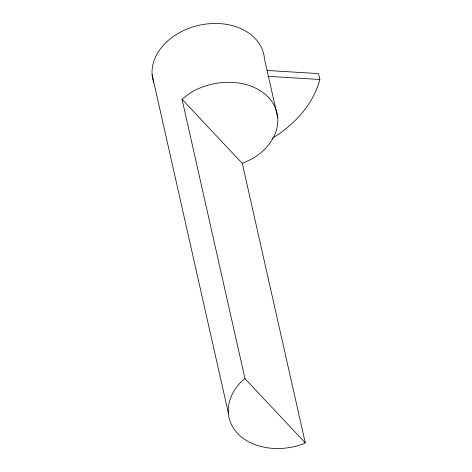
<?xml version="1.0" encoding="UTF-8"?>
<svg xmlns="http://www.w3.org/2000/svg" width="472" height="472" viewBox="0 0 472 472"><rect width="100%" height="100%" fill="white"/><g stroke="black" fill="none" stroke-linecap="round" stroke-linejoin="round"><path stroke-width="0.71" d="M182.021 99.232L190.6 92.718A56.882 42.598 -12.7 0 1 268.55 97.486A56.882 42.598 -12.7 0 1 252.526 158.675L242.313 163.448L182.021 99.232L244.992 378.662L305.284 442.883L302.281 444.288A56.882 42.598 -12.7 0 1 237.546 433.343A56.882 42.598 -12.7 0 1 242.466 380.579L244.992 378.662M267.099 70.464L318.547 73.608L319.868 79.491A113.758 85.202 -12.7 0 1 272.167 138.337M268.426 76.346L319.868 79.491M277.737 117.752L264.479 58.923A56.882 42.598 -12.7 0 0 199.945 25.093A56.882 42.598 -12.7 0 0 153.636 82.329M242.313 163.448L305.284 442.883M152.132 74.812L228.359 413.077"/></g></svg>
